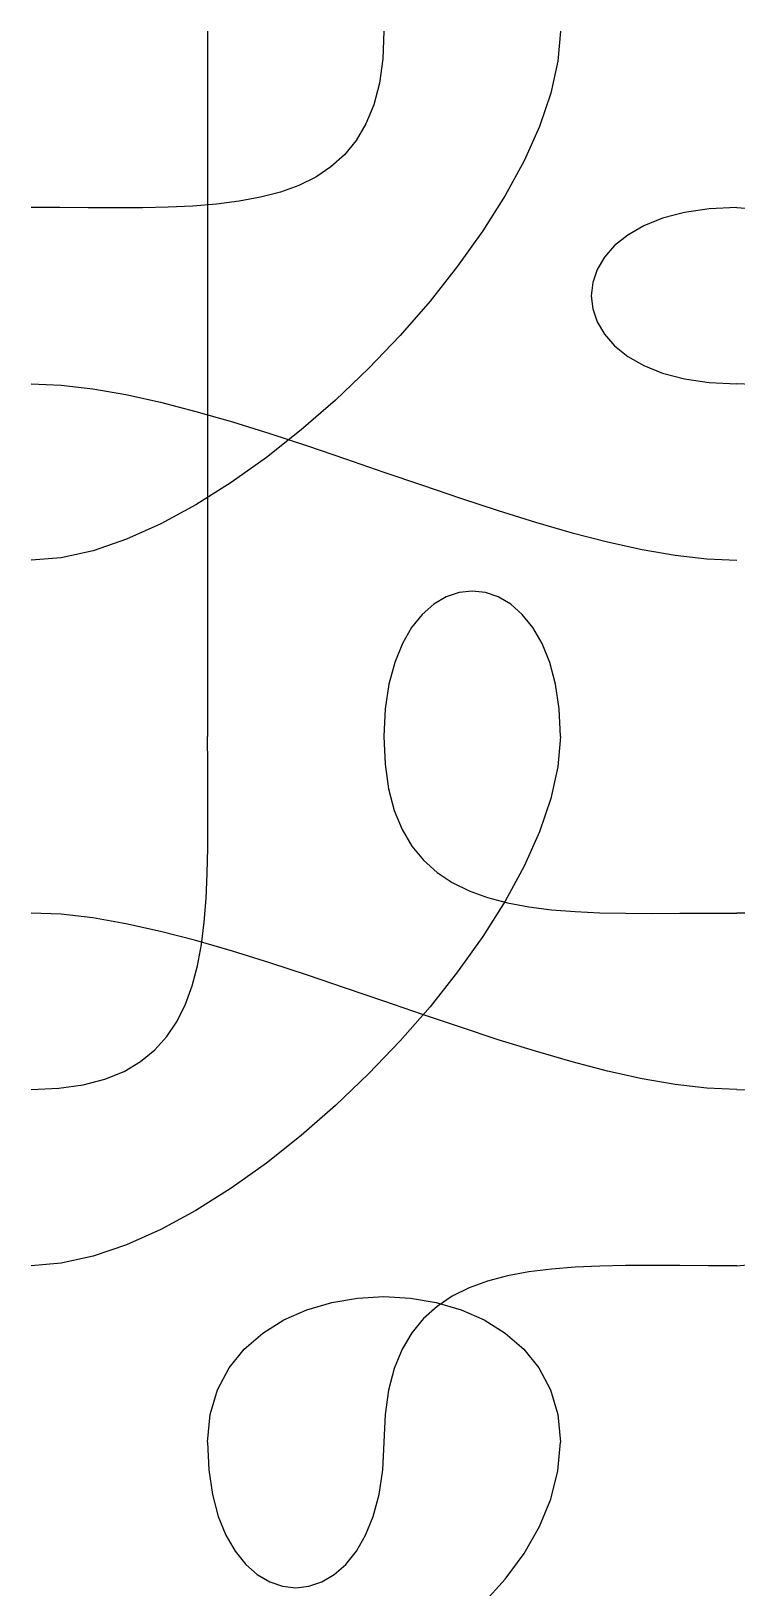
# Model space of a CAD drawing. Header units: metres. Extents: x -250 to 250, y -250 to 250.
# Drawn here: x -250 to -200, y 139.7 to 250 of the extents above; entities that cross this region are included whole.
import ezdxf

# ---------------------------------------------------------------- set-up
doc = ezdxf.new("R2010")
doc.units = ezdxf.units.M

msp = doc.modelspace()

# ---------------------------------------------------------------- linework, layer by layer
for p, q in [((-237.5, 250, -519.61523), (-237.5, 247.87408, -519.61523)), ((-225, 250, -519.61523), (-225.08328, 248.04797, -519.61523)), ((-212.5, 250, -519.61523), (-212.6739, 247.8667, -519.61523)), ((-237.5, 247.87408, -519.61523), (-237.5, 245.63, -519.61523)), ((-225.08328, 248.04797, -519.61523), (-225.32875, 246.30878, -519.61523)), ((-212.6739, 247.8667, -519.61523), (-213.17874, 245.60876, -519.61523)), ((-225.32875, 246.30878, -519.61523), (-225.72984, 244.7702, -519.61523)), ((-237.5, 245.63, -519.61523), (-237.5, 243.28094, -519.61523)), ((-213.17874, 245.60876, -519.61523), (-213.98923, 243.2514, -519.61523)), ((-225.72984, 244.7702, -519.61523), (-226.28, 243.42004, -519.61523)), ((-237.5, 243.28094, -519.61523), (-237.5, 240.84003, -519.61523)), ((-226.28, 243.42004, -519.61523), (-226.97266, 242.24615, -519.61523)), ((-213.98923, 243.2514, -519.61523), (-215.08, 240.82, -519.61523)), ((-226.97266, 242.24615, -519.61523), (-227.80124, 241.23633, -519.61523)), ((-237.5, 240.84003, -519.61523), (-237.5, 238.32037, -519.61523)), ((-227.80124, 241.23633, -519.61523), (-228.75922, 240.37836, -519.61523)), ((-215.08, 240.82, -519.61523), (-216.42578, 238.33984, -519.61523)), ((-229.84, 239.6601, -519.61523), (-231.03702, 239.06934, -519.61523)), ((-228.75922, 240.37836, -519.61523), (-229.84, 239.6601, -519.61523)), ((-237.5, 238.32037, -519.61523), (-237.5, 235.73505, -519.61523)), ((-232.34375, 238.59387, -519.61523), (-233.75359, 238.22156, -519.61523)), ((-231.03702, 239.06934, -519.61523), (-232.34375, 238.59387, -519.61523)), ((-216.42578, 238.33984, -519.61523), (-218.00125, 235.83624, -519.61523)), ((-247.95732, 237.49298, -519.61523), (-249.99997, 237.50037, -519.61523)), ((-245.95872, 237.47906, -519.61523), (-247.95732, 237.49298, -519.61523)), ((-244.01076, 237.47076, -519.61523), (-245.95872, 237.47906, -519.61523)), ((-242.11998, 237.48029, -519.61523), (-244.01076, 237.47076, -519.61523)), ((-240.29295, 237.51978, -519.61523), (-242.11998, 237.48029, -519.61523)), ((-238.53622, 237.6015, -519.61523), (-240.29295, 237.51978, -519.61523)), ((-236.85638, 237.73755, -519.61523), (-238.53622, 237.6015, -519.61523)), ((-235.25998, 237.94019, -519.61523), (-236.85638, 237.73755, -519.61523)), ((-233.75359, 238.22156, -519.61523), (-235.25998, 237.94019, -519.61523)), ((-201.95938, 237.40936, -519.61523), (-203.7125, 237.14996, -519.61523)), ((-200, 237.5, -519.61523), (-201.95938, 237.40936, -519.61523)), ((-200, 237.5, -519.61523), (-197.86673, 237.32611, -519.61523)), ((-206.6, 236.19995, -519.61523), (-207.73438, 235.54681, -519.61523)), ((-205.25937, 236.7406, -519.61523), (-206.6, 236.19995, -519.61523)), ((-203.7125, 237.14996, -519.61523), (-205.25937, 236.7406, -519.61523)), ((-237.5, 235.73505, -519.61523), (-237.5, 233.09723, -519.61523)), ((-218.00125, 235.83624, -519.61523), (-219.7811, 233.33453, -519.61523)), ((-207.73438, 235.54681, -519.61523), (-208.6625, 234.79993, -519.61523)), ((-209.38437, 233.97803, -519.61523), (-209.9, 233.09991, -519.61523)), ((-208.6625, 234.79993, -519.61523), (-209.38437, 233.97803, -519.61523)), ((-237.5, 233.09723, -519.61523), (-237.5, 230.42004, -519.61523)), ((-219.7811, 233.33453, -519.61523), (-221.74, 230.85999, -519.61523)), ((-209.9, 233.09991, -519.61523), (-210.20938, 232.18427, -519.61523)), ((-210.20938, 232.18427, -519.61523), (-210.3125, 231.24988, -519.61523)), ((-221.74, 230.85999, -519.61523), (-223.85266, 228.43799, -519.61523)), ((-210.3125, 231.24988, -519.61523), (-210.20938, 230.31549, -519.61523)), ((-237.5, 230.42004, -519.61523), (-237.5, 227.71661, -519.61523)), ((-210.20938, 230.31549, -519.61523), (-209.9, 229.39984, -519.61523)), ((-223.85266, 228.43799, -519.61523), (-226.09375, 226.09381, -519.61523)), ((-209.9, 229.39984, -519.61523), (-209.38437, 228.52173, -519.61523)), ((-209.38437, 228.52173, -519.61523), (-208.6625, 227.69983, -519.61523)), ((-237.5, 227.71661, -519.61523), (-237.5, 225.00006, -519.61523)), ((-208.6625, 227.69983, -519.61523), (-207.73438, 226.95294, -519.61523)), ((-207.73438, 226.95294, -519.61523), (-206.6, 226.2998, -519.61523)), ((-206.6, 226.2998, -519.61523), (-205.25937, 225.75916, -519.61523)), ((-226.09375, 226.09381, -519.61523), (-228.43797, 223.85272, -519.61523)), ((-205.25937, 225.75916, -519.61523), (-203.7125, 225.3498, -519.61523)), ((-203.7125, 225.3498, -519.61523), (-201.95938, 225.0904, -519.61523)), ((-201.95938, 225.0904, -519.61523), (-200, 224.99976, -519.61523)), ((-250, 225, -519.61523), (-247.87405, 224.90936, -519.61523)), ((-247.87405, 224.90936, -519.61523), (-245.63, 224.64996, -519.61523)), ((-245.63, 224.64996, -519.61523), (-243.28093, 224.2406, -519.61523)), ((-243.28093, 224.2406, -519.61523), (-240.84, 223.69995, -519.61523)), ((-237.5, 225.00006, -519.61523), (-237.49998, 222.28351, -519.61523)), ((-197.87402, 224.9096, -519.61523), (-199.99997, 225.00024, -519.61523)), ((-240.84, 223.69995, -519.61523), (-238.32031, 223.04681, -519.61523)), ((-238.32031, 223.04681, -519.61523), (-235.73499, 222.29993, -519.61523)), ((-228.43797, 223.85272, -519.61523), (-230.86, 221.74005, -519.61523)), ((-237.49998, 222.28351, -519.61523), (-237.49998, 219.58008, -519.61523)), ((-235.73499, 222.29993, -519.61523), (-233.09718, 221.47803, -519.61523)), ((-230.86, 221.74005, -519.61523), (-233.33453, 219.78113, -519.61523)), ((-233.09718, 221.47803, -519.61523), (-230.42, 220.59991, -519.61523)), ((-237.49998, 219.58008, -519.61523), (-237.49998, 216.9029, -519.61523)), ((-233.33453, 219.78113, -519.61523), (-235.83624, 218.00128, -519.61523)), ((-230.42, 220.59991, -519.61523), (-227.71655, 219.68427, -519.61523)), ((-227.71655, 219.68427, -519.61523), (-225, 218.74988, -519.61523)), ((-225, 218.74988, -519.61523), (-222.28343, 217.81549, -519.61523)), ((-235.83624, 218.00128, -519.61523), (-238.33984, 216.42584, -519.61523)), ((-222.28343, 217.81549, -519.61523), (-219.57999, 216.89984, -519.61523)), ((-238.33984, 216.42584, -519.61523), (-240.82, 215.08008, -519.61523)), ((-237.49998, 216.9029, -519.61523), (-237.49997, 214.26508, -519.61523)), ((-219.57999, 216.89984, -519.61523), (-216.9028, 216.02173, -519.61523)), ((-216.9028, 216.02173, -519.61523), (-214.26498, 215.19983, -519.61523)), ((-214.26498, 215.19983, -519.61523), (-211.67967, 214.45294, -519.61523)), ((-240.82, 215.08008, -519.61523), (-243.2514, 213.98932, -519.61523)), ((-237.49997, 214.26508, -519.61523), (-237.49997, 211.67978, -519.61523)), ((-211.67967, 214.45294, -519.61523), (-209.15997, 213.7998, -519.61523)), ((-245.60875, 213.17883, -519.61523), (-247.86671, 212.67401, -519.61523)), ((-243.2514, 213.98932, -519.61523), (-245.60875, 213.17883, -519.61523)), ((-209.15997, 213.7998, -519.61523), (-206.71904, 213.25916, -519.61523)), ((-206.71904, 213.25916, -519.61523), (-204.36996, 212.8498, -519.61523)), ((-247.86671, 212.67401, -519.61523), (-250, 212.50012, -519.61523)), ((-204.36996, 212.8498, -519.61523), (-202.12592, 212.59045, -519.61523)), ((-202.12592, 212.59045, -519.61523), (-199.99997, 212.49982, -519.61523)), ((-237.49997, 211.67978, -519.61523), (-237.49997, 209.1601, -519.61523)), ((-220.6, 209.90015, -519.61523), (-221.47812, 209.38455, -519.61523)), ((-219.68437, 210.2095, -519.61523), (-220.6, 209.90015, -519.61523)), ((-218.75, 210.31262, -519.61523), (-219.68437, 210.2095, -519.61523)), ((-217.81563, 210.20947, -519.61523), (-218.75, 210.31262, -519.61523)), ((-216.9, 209.90009, -519.61523), (-217.81563, 210.20947, -519.61523)), ((-216.02188, 209.38446, -519.61523), (-216.9, 209.90009, -519.61523)), ((-237.49997, 209.1601, -519.61523), (-237.49997, 206.71918, -519.61523)), ((-222.29999, 208.66269, -519.61523), (-223.04688, 207.73459, -519.61523)), ((-221.47812, 209.38455, -519.61523), (-222.29999, 208.66269, -519.61523)), ((-215.2, 208.66257, -519.61523), (-216.02188, 209.38446, -519.61523)), ((-214.45312, 207.73444, -519.61523), (-215.2, 208.66257, -519.61523)), ((-223.04688, 207.73459, -519.61523), (-223.69998, 206.60025, -519.61523)), ((-213.8, 206.60004, -519.61523), (-214.45312, 207.73444, -519.61523)), ((-237.49997, 206.71918, -519.61523), (-237.49997, 204.37012, -519.61523)), ((-223.69998, 206.60025, -519.61523), (-224.24062, 205.25964, -519.61523)), ((-213.25937, 205.2594, -519.61523), (-213.8, 206.60004, -519.61523)), ((-224.24062, 205.25964, -519.61523), (-224.65, 203.7128, -519.61523)), ((-212.85, 203.71252, -519.61523), (-213.25937, 205.2594, -519.61523)), ((-237.49997, 204.37012, -519.61523), (-237.49995, 202.12607, -519.61523)), ((-224.65, 203.7128, -519.61523), (-224.90936, 201.95972, -519.61523)), ((-212.59062, 201.95938, -519.61523), (-212.85, 203.71252, -519.61523)), ((-237.49995, 202.12607, -519.61523), (-237.49995, 200.00015, -519.61523)), ((-224.90936, 201.95972, -519.61523), (-224.99998, 200.00037, -519.61523)), ((-212.5, 200, -519.61523), (-212.59062, 201.95938, -519.61523)), ((-237.49266, 197.95737, -519.61523), (-237.5, 200.00003, -519.61523)), ((-225, 200, -519.61523), (-224.91672, 198.04797, -519.61523)), ((-212.5, 200, -519.61523), (-212.6739, 197.86673, -519.61523)), ((-237.47876, 195.95877, -519.61523), (-237.49266, 197.95737, -519.61523)), ((-224.91672, 198.04797, -519.61523), (-224.67125, 196.30875, -519.61523)), ((-212.6739, 197.86673, -519.61523), (-213.17874, 195.60876, -519.61523)), ((-237.47047, 194.0108, -519.61523), (-237.47876, 195.95877, -519.61523)), ((-224.67125, 196.30875, -519.61523), (-224.27016, 194.77014, -519.61523)), ((-213.17874, 195.60876, -519.61523), (-213.98923, 193.25143, -519.61523)), ((-224.27016, 194.77014, -519.61523), (-223.72, 193.41998, -519.61523)), ((-237.48001, 192.12003, -519.61523), (-237.47047, 194.0108, -519.61523)), ((-223.72, 193.41998, -519.61523), (-223.02734, 192.2461, -519.61523)), ((-213.98923, 193.25143, -519.61523), (-215.08, 190.82004, -519.61523)), ((-237.51953, 190.293, -519.61523), (-237.48001, 192.12003, -519.61523)), ((-223.02734, 192.2461, -519.61523), (-222.19875, 191.23627, -519.61523)), ((-222.19875, 191.23627, -519.61523), (-221.24078, 190.3783, -519.61523)), ((-237.60126, 188.53629, -519.61523), (-237.51953, 190.293, -519.61523)), ((-221.24078, 190.3783, -519.61523), (-220.16, 189.66003, -519.61523)), ((-215.08, 190.82004, -519.61523), (-216.42578, 188.33987, -519.61523)), ((-220.16, 189.66003, -519.61523), (-218.96297, 189.06924, -519.61523)), ((-218.96297, 189.06924, -519.61523), (-217.65625, 188.59378, -519.61523)), ((-237.73735, 186.85645, -519.61523), (-237.60126, 188.53629, -519.61523)), ((-216.42578, 188.33987, -519.61523), (-218.00125, 185.83627, -519.61523)), ((-217.65625, 188.59378, -519.61523), (-216.2464, 188.22144, -519.61523)), ((-216.2464, 188.22144, -519.61523), (-214.73999, 187.94003, -519.61523)), ((-214.73999, 187.94003, -519.61523), (-213.14359, 187.7374, -519.61523)), ((-213.14359, 187.7374, -519.61523), (-211.46375, 187.60132, -519.61523)), ((-211.46375, 187.60132, -519.61523), (-209.70703, 187.51962, -519.61523)), ((-247.87405, 187.40936, -519.61523), (-250, 187.49997, -519.61523)), ((-245.62999, 187.15, -519.61523), (-247.87405, 187.40936, -519.61523)), ((-243.28093, 186.74063, -519.61523), (-245.62999, 187.15, -519.61523)), ((-240.84, 186.20001, -519.61523), (-243.28093, 186.74063, -519.61523)), ((-237.94, 185.26004, -519.61523), (-237.73735, 186.85645, -519.61523)), ((-209.70703, 187.51962, -519.61523), (-207.87999, 187.4801, -519.61523)), ((-207.87999, 187.4801, -519.61523), (-205.9892, 187.47058, -519.61523)), ((-205.9892, 187.47058, -519.61523), (-204.04123, 187.47888, -519.61523)), ((-204.04123, 187.47888, -519.61523), (-202.04263, 187.4928, -519.61523)), ((-202.04263, 187.4928, -519.61523), (-199.99997, 187.50015, -519.61523)), ((-197.87402, 187.50021, -519.61523), (-199.99997, 187.50024, -519.61523)), ((-238.32031, 185.54688, -519.61523), (-240.84, 186.20001, -519.61523)), ((-235.73499, 184.79999, -519.61523), (-238.32031, 185.54688, -519.61523)), ((-218.00125, 185.83627, -519.61523), (-219.7811, 183.33456, -519.61523)), ((-238.2214, 183.75363, -519.61523), (-237.94, 185.26004, -519.61523)), ((-233.09718, 183.97812, -519.61523), (-235.73499, 184.79999, -519.61523)), ((-238.59375, 182.34378, -519.61523), (-238.2214, 183.75363, -519.61523)), ((-230.42, 183.1, -519.61523), (-233.09718, 183.97812, -519.61523)), ((-219.7811, 183.33456, -519.61523), (-221.74, 180.86005, -519.61523)), ((-239.06921, 181.03705, -519.61523), (-238.59375, 182.34378, -519.61523)), ((-227.71655, 182.18439, -519.61523), (-230.42, 183.1, -519.61523)), ((-225, 181.25, -519.61523), (-227.71655, 182.18439, -519.61523)), ((-239.66, 179.84003, -519.61523), (-239.06921, 181.03705, -519.61523)), ((-222.28345, 180.31561, -519.61523), (-225, 181.25, -519.61523)), ((-240.37828, 178.75925, -519.61523), (-239.66, 179.84003, -519.61523)), ((-221.74, 180.86005, -519.61523), (-223.85266, 178.43802, -519.61523)), ((-219.58, 179.4, -519.61523), (-222.28345, 180.31561, -519.61523)), ((-241.23625, 177.80127, -519.61523), (-240.37828, 178.75925, -519.61523)), ((-216.90282, 178.52188, -519.61523), (-219.58, 179.4, -519.61523)), ((-242.2461, 176.97269, -519.61523), (-241.23625, 177.80127, -519.61523)), ((-223.85266, 178.43802, -519.61523), (-226.09375, 176.09381, -519.61523)), ((-214.26501, 177.70001, -519.61523), (-216.90282, 178.52188, -519.61523)), ((-211.67969, 176.95312, -519.61523), (-214.26501, 177.70001, -519.61523)), ((-243.42, 176.28003, -519.61523), (-242.2461, 176.97269, -519.61523)), ((-209.16, 176.29999, -519.61523), (-211.67969, 176.95312, -519.61523)), ((-246.30875, 175.32877, -519.61523), (-244.77016, 175.72986, -519.61523)), ((-244.77016, 175.72986, -519.61523), (-243.42, 176.28003, -519.61523)), ((-226.09375, 176.09381, -519.61523), (-228.43797, 173.85272, -519.61523)), ((-206.71906, 175.75937, -519.61523), (-209.16, 176.29999, -519.61523)), ((-204.37, 175.35, -519.61523), (-206.71906, 175.75937, -519.61523)), ((-250, 175, -519.61523), (-248.04797, 175.08328, -519.61523)), ((-248.04797, 175.08328, -519.61523), (-246.30875, 175.32877, -519.61523)), ((-202.12595, 175.09064, -519.61523), (-204.37, 175.35, -519.61523)), ((-200, 175, -519.61523), (-202.12595, 175.09064, -519.61523)), ((-200, 175, -519.61523), (-197.86673, 174.91672, -519.61523)), ((-228.43797, 173.85272, -519.61523), (-230.86, 171.74008, -519.61523)), ((-230.86, 171.74008, -519.61523), (-233.33453, 169.78119, -519.61523)), ((-233.33453, 169.78119, -519.61523), (-235.83624, 168.00134, -519.61523)), ((-235.83624, 168.00134, -519.61523), (-238.33984, 166.42587, -519.61523)), ((-238.33984, 166.42587, -519.61523), (-240.82, 165.08011, -519.61523)), ((-240.82, 165.08011, -519.61523), (-243.2514, 163.98935, -519.61523)), ((-243.2514, 163.98935, -519.61523), (-245.60875, 163.1789, -519.61523)), ((-247.86671, 162.67407, -519.61523), (-250, 162.50018, -519.61523)), ((-245.60875, 163.1789, -519.61523), (-247.86671, 162.67407, -519.61523)), ((-213.14362, 162.2627, -519.61523), (-214.74002, 162.06003, -519.61523)), ((-211.46376, 162.39877, -519.61523), (-213.14362, 162.2627, -519.61523)), ((-209.70703, 162.4805, -519.61523), (-211.46376, 162.39877, -519.61523)), ((-207.88, 162.52002, -519.61523), (-209.70703, 162.4805, -519.61523)), ((-205.98923, 162.52954, -519.61523), (-207.88, 162.52002, -519.61523)), ((-204.04126, 162.52127, -519.61523), (-205.98923, 162.52954, -519.61523)), ((-202.04266, 162.50735, -519.61523), (-204.04126, 162.52127, -519.61523)), ((-200, 162.5, -519.61523), (-202.04266, 162.50735, -519.61523)), ((-200, 162.5, -519.61523), (-198.04797, 162.67392, -519.61523)), ((-217.65627, 161.40628, -519.61523), (-218.96298, 160.93082, -519.61523)), ((-216.24643, 161.77863, -519.61523), (-217.65627, 161.40628, -519.61523)), ((-214.74002, 162.06003, -519.61523), (-216.24643, 161.77863, -519.61523)), ((-228.69998, 159.90002, -519.61523), (-226.86874, 160.20941, -519.61523)), ((-226.86874, 160.20941, -519.61523), (-224.99998, 160.31253, -519.61523)), ((-224.99998, 160.31253, -519.61523), (-223.13123, 160.20941, -519.61523)), ((-223.13123, 160.20941, -519.61523), (-221.29999, 159.90005, -519.61523)), ((-220.16, 160.34003, -519.61523), (-221.24078, 159.62173, -519.61523)), ((-218.96298, 160.93082, -519.61523), (-220.16, 160.34003, -519.61523)), ((-232.09999, 158.6625, -519.61523), (-230.45624, 159.3844, -519.61523)), ((-230.45624, 159.3844, -519.61523), (-228.69998, 159.90002, -519.61523)), ((-221.24078, 159.62173, -519.61523), (-222.19876, 158.76376, -519.61523)), ((-221.29999, 159.90005, -519.61523), (-219.54373, 159.38443, -519.61523)), ((-219.54373, 159.38443, -519.61523), (-217.89996, 158.66257, -519.61523)), ((-233.59375, 157.73438, -519.61523), (-232.09999, 158.6625, -519.61523)), ((-222.19876, 158.76376, -519.61523), (-223.02734, 157.75394, -519.61523)), ((-217.89996, 158.66257, -519.61523), (-216.40622, 157.73447, -519.61523)), ((-234.9, 156.6, -519.61523), (-233.59375, 157.73438, -519.61523)), ((-223.02734, 157.75394, -519.61523), (-223.72, 156.58005, -519.61523)), ((-216.40622, 157.73447, -519.61523), (-215.09998, 156.6001, -519.61523)), ((-235.98125, 155.25937, -519.61523), (-234.9, 156.6, -519.61523)), ((-223.72, 156.58005, -519.61523), (-224.27017, 155.22989, -519.61523)), ((-215.09998, 156.6001, -519.61523), (-214.0187, 155.25949, -519.61523)), ((-236.8, 153.7125, -519.61523), (-235.98125, 155.25937, -519.61523)), ((-224.27017, 155.22989, -519.61523), (-224.67126, 153.69128, -519.61523)), ((-214.0187, 155.25949, -519.61523), (-213.19995, 153.71265, -519.61523)), ((-237.31876, 151.95938, -519.61523), (-236.8, 153.7125, -519.61523)), ((-224.67126, 153.69128, -519.61523), (-224.91672, 151.95206, -519.61523)), ((-213.19995, 153.71265, -519.61523), (-212.68121, 151.95953, -519.61523)), ((-237.5, 150, -519.61523), (-237.31876, 151.95938, -519.61523)), ((-224.91672, 151.95206, -519.61523), (-225, 150.00003, -519.61523)), ((-212.68121, 151.95953, -519.61523), (-212.49995, 150.00018, -519.61523)), ((-237.5, 150, -519.61523), (-237.40938, 148.04062, -519.61523)), ((-225.09058, 148.04062, -519.61523), (-224.99994, 150, -519.61523)), ((-212.67389, 147.95758, -519.61523), (-212.49997, 150.00024, -519.61523)), ((-237.40938, 148.04062, -519.61523), (-237.15, 146.2875, -519.61523)), ((-225.34995, 146.2875, -519.61523), (-225.09058, 148.04062, -519.61523)), ((-213.17873, 145.95898, -519.61523), (-212.67389, 147.95758, -519.61523)), ((-237.15, 146.2875, -519.61523), (-236.74062, 144.74063, -519.61523)), ((-225.75934, 144.74063, -519.61523), (-225.34995, 146.2875, -519.61523)), ((-213.9892, 144.01099, -519.61523), (-213.17873, 145.95898, -519.61523)), ((-236.74062, 144.74063, -519.61523), (-236.2, 143.4, -519.61523)), ((-226.29996, 143.4, -519.61523), (-225.75934, 144.74063, -519.61523)), ((-215.07999, 142.12018, -519.61523), (-213.9892, 144.01099, -519.61523)), ((-236.2, 143.4, -519.61523), (-235.54688, 142.26562, -519.61523)), ((-226.9531, 142.26562, -519.61523), (-226.29996, 143.4, -519.61523)), ((-235.54688, 142.26562, -519.61523), (-234.79999, 141.3375, -519.61523)), ((-234.79999, 141.3375, -519.61523), (-233.97812, 140.61563, -519.61523)), ((-228.52185, 140.61563, -519.61523), (-227.69997, 141.3375, -519.61523)), ((-227.69997, 141.3375, -519.61523), (-226.9531, 142.26562, -519.61523)), ((-216.42575, 140.29312, -519.61523), (-215.07999, 142.12018, -519.61523)), ((-233.97812, 140.61563, -519.61523), (-233.09998, 140.1, -519.61523)), ((-229.39996, 140.1, -519.61523), (-228.52185, 140.61563, -519.61523)), ((-218.00122, 138.53638, -519.61523), (-216.42575, 140.29312, -519.61523)), ((-233.09998, 140.1, -519.61523), (-232.18436, 139.79062, -519.61523)), ((-232.18436, 139.79062, -519.61523), (-231.24997, 139.6875, -519.61523)), ((-231.24997, 139.6875, -519.61523), (-230.3156, 139.79062, -519.61523)), ((-230.3156, 139.79062, -519.61523), (-229.39996, 140.1, -519.61523))]:
    msp.add_line(p, q)

doc.saveas('drawing.dxf')
